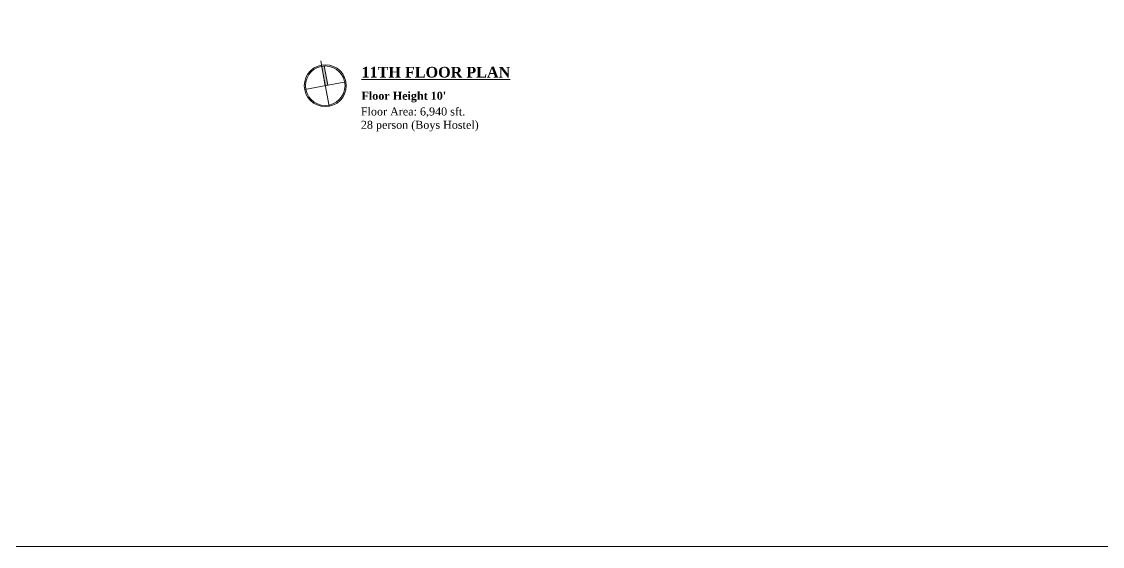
# Model space of a CAD drawing. Header units: feet. Extents: x 25261344 to 25389498, y 30010528 to 30074588.
# Drawn here: x 25377995 to 25380020, y 30071075 to 30072059 of the extents above; entities that cross this region are included whole.
import ezdxf

# ---------------------------------------------------------------- set-up
doc = ezdxf.new("R2010")
doc.units = ezdxf.units.FT
doc.header["$LTSCALE"] = 30
doc.header["$MEASUREMENT"] = 0
doc.layers.get('0').update_dxf_attribs({"lineweight": 5})
doc.layers.add('TITLE TEXT', color=7, linetype='Continuous', lineweight=18)
doc.styles.add('MtXpl_Times_New_Roma', font='timesbd.ttf')
doc.styles.get("Standard").update_dxf_attribs({"font": 'timesbd.ttf'})

msp = doc.modelspace()

# ---------------------------------------------------------------- hatches: boundary and pattern name
at = {"layer": 'TITLE TEXT'}
msp.add_hatch(color=256, dxfattribs=at).paths.add_polyline_path([(25378562.1, 30071976, 0.032487), (25378557.3, 30071975.5), (25378563.9, 30071939.1), (25378568.6, 30071940)])

# ---------------------------------------------------------------- linework, layer by layer
msp.add_lwpolyline([(25352085.2, 30073771.6), (25389498.3, 30073771.6), (25389498.3, 30071075.1), (25352085.2, 30071075.1)], close=True)
for p, q in [((25378563.9, 30071939.1), (25378555.4, 30071986)), ((25378570.9, 30071900.5), (25378556.9, 30071977.8)), ((25378568.6, 30071940), (25378562, 30071976.2)), ((25378525.3, 30071932.1), (25378602.5, 30071946.2))]:
    msp.add_line(p, q, dxfattribs=at)
for radius in [39.3, 37]:
    msp.add_circle((25378563.9, 30071939.1), radius, dxfattribs=at)

# ---------------------------------------------------------------- texts
at = {"layer": 'TITLE TEXT', "style": 'MtXpl_Times_New_Roma'}
for s, height, p in [('%%U11TH FLOOR PLAN', 20, (25378631.8, 30071954.4)), ("Floor Height 10'", 15, (25378631.8, 30071912.7))]:
    msp.add_text(s, height=height, dxfattribs=at).set_placement(p)
at = {"layer": 'TITLE TEXT', "insert": (25378619.2, 30071898.2), "char_height": 15, "width": 323.372, "attachment_point": 1}
msp.add_mtext('{\\fTimes New Roman|b0|i0|c0|p18;  Floor Area: 6,940 sft.\\P  28 person (Boys Hostel)}', dxfattribs=at)

doc.saveas('drawing.dxf')
